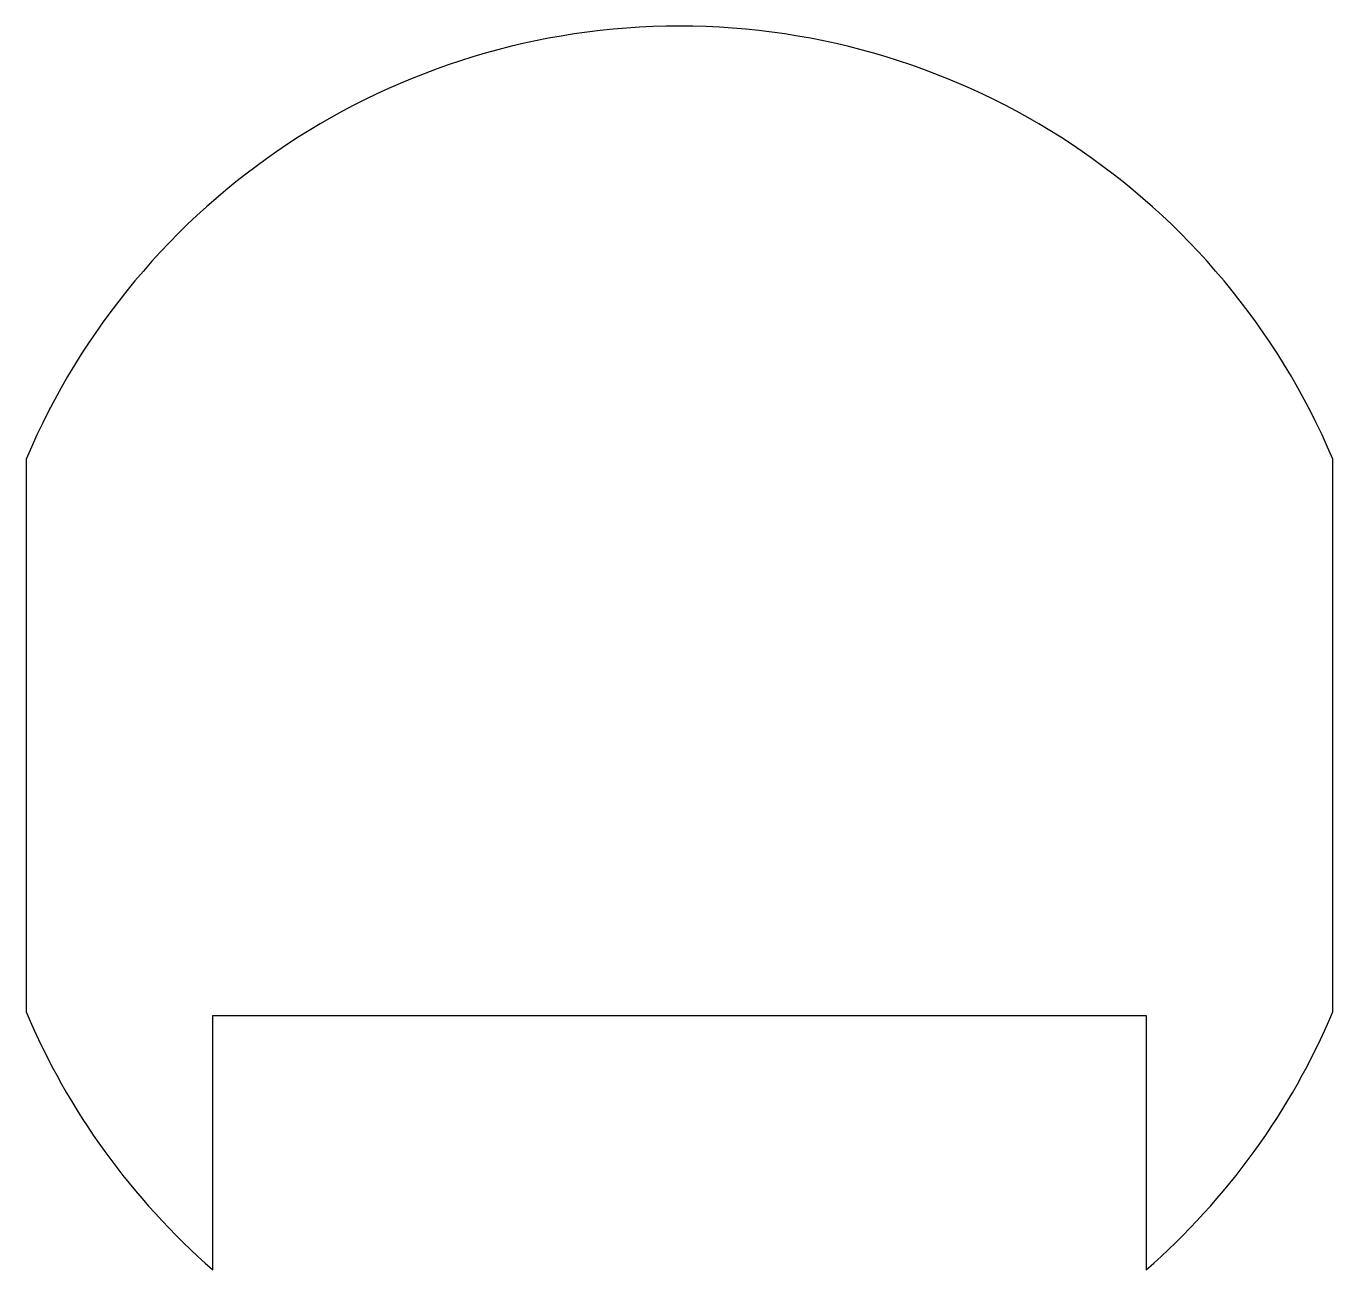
# Model space of a CAD drawing. Header units: millimetres. Extents: x -35 to 35, y -28.6 to 38.
import ezdxf

# ---------------------------------------------------------------- set-up
doc = ezdxf.new("R2010")
doc.units = ezdxf.units.MM
doc.layers.get('0').update_dxf_attribs({"linetype": 'CONTINUOUS'})

msp = doc.modelspace()

# ---------------------------------------------------------------- linework, layer by layer
msp.add_lwpolyline([(25, -15), (25, -28.618, 0.113675), (35, -14.799), (35, 14.799, 0.662896), (-35, 14.799), (-35, -14.799, 0.113675), (-25, -28.618), (-25, -15)], format="xyb", close=True)

doc.saveas('drawing.dxf')
